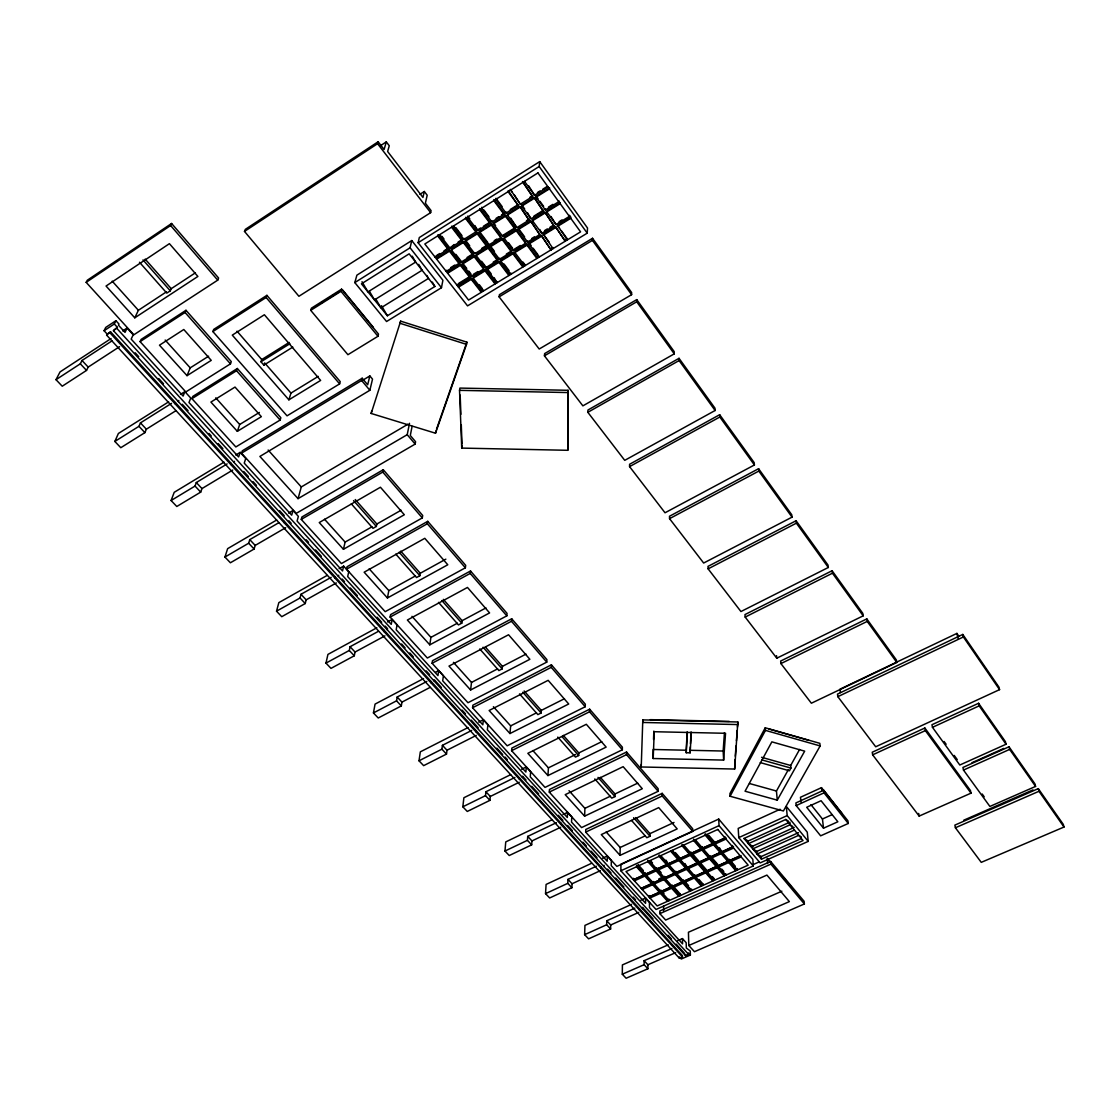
<?xml version="1.0" encoding="UTF-8"?>
<svg xmlns="http://www.w3.org/2000/svg" width="1120" height="1120" viewBox="0 0 1120 1120"><rect width="100%" height="100%" fill="white"/><g stroke="black" fill="none" stroke-linecap="round" stroke-linejoin="round"><path stroke-width="1.5" d="M641.228 766.976L642.796 719.894L737.842 721.98L734.65 769.048L641.228 766.976L641.242 764.372M567.77 450.296L568.078 390.292L459.9 388.08L459.536 390.348L461.72 448.098L567.77 450.296L568.078 390.292M639.436 910.056L639.436 908.74M674.268 353.85L636.72 301.784L636.734 299.614L544.628 353.598L544.432 355.824L582.876 405.86L674.268 353.85L674.198 351.61L636.734 299.614M634.41 879.48L634.396 880.852L644.84 876.078L644.84 874.72L634.41 879.48L633.374 878.346L633.374 879.704L643.818 874.944L643.818 873.572L636.468 865.424M658.168 791.294L626.528 754.628L626.556 752.024L549.444 789.488L549.29 792.106L581.56 827.582L658.168 791.294L658.14 788.662L626.556 752.024M629.566 466.62L629.594 464.268L719.67 414.708L754.18 462.602L754.404 464.968L665.028 512.778L629.566 466.62L719.824 417.018L719.67 414.708M631.61 294.686L631.624 292.53L592.536 238.28L499.408 294.7L499.114 296.856L539.196 349.02L631.61 294.686L592.438 240.366L592.536 238.28M671.916 948.528L644.112 960.694L647.906 964.754L647.92 968.758L626.136 978.236L622.3 974.218L622.412 964.908L668.22 944.832M620.06 855.358L601.286 834.596L658.714 807.618L677.194 828.898L620.06 855.358L620.172 847.49L606.158 831.95M622.342 749.77L622.37 747.166L589.652 709.198L511.84 748.076L511.602 750.68L545.02 787.402L622.342 749.77L589.554 711.774L589.652 709.198M620.858 870.786L620.942 864.178L718.718 819.07L752.836 859.362L753.298 865.97L656.054 909.482L620.858 870.786L719.04 825.636L718.718 819.07M594.804 778.946L611.772 798.112L614.964 796.586L615.006 793.968L600.348 777.35M631.582 904.372L584.948 925.4L584.626 934.668L588.602 938.84L610.61 928.984L610.68 924.994L606.746 920.78L634.816 908.152M610.61 928.984L606.648 924.77L606.746 920.78M602.602 858.186L607.306 855.988L607.194 861.21L571.536 822.094L571.774 816.928L567.574 812.322L562.94 814.534M604.002 866.6L604.03 865.298M600.894 868.028L600.922 866.74M585.676 832.118L585.774 829.472L662.172 793.352L692.678 828.744L692.762 831.39L616.868 866.39L585.676 832.118L662.214 795.984L662.172 793.352M584.626 816.158L565.208 794.668L623.154 766.682L642.292 788.718L584.626 816.158L584.906 808.346L569.002 790.678M585.214 706.748L585.326 704.172L551.404 664.818L472.864 705.194L472.57 707.756L507.178 745.808L585.214 706.748L551.236 667.352L551.404 664.818M653.52 739.452L653.856 731.094M653.184 758.52L654.262 731.724L725.55 733.292L723.646 760.088L653.184 758.52L653.114 749.49L686.182 750.218L686.266 752.738L690.158 752.822L691.278 732.76M557.774 737.1L575.47 757.092L578.69 755.51L578.802 752.934L563.36 735.42M591.612 863.282L546.084 884.436L545.538 893.634L549.668 897.96L571.886 887.712L572.054 883.75L567.966 879.382L596.33 866.236M571.886 887.712L567.784 883.344L567.966 879.382M567.574 812.322L567.322 817.488L530.278 776.846L530.642 771.722L526.288 766.934L521.612 769.244M587.832 412.314L587.944 410.018L679.028 358.316L714.98 408.198L715.12 410.494L624.736 460.348L587.832 412.314L679.112 360.556L679.028 358.316M560.868 824.39L560.938 823.102M686.182 750.218L687.19 731.836M686.266 752.738L687.358 732.662M587.23 233.156L587.51 228.004L539.728 161.616L419.314 237.552L418.138 242.718L467.544 305.872L587.23 233.156L539.168 166.516L539.728 161.616M690.158 752.822L690.27 746.956M690.452 743.624L691.11 731.92M547.946 775.572L527.842 753.326L586.32 724.29L606.144 747.11L547.946 775.572L548.422 767.844L532.868 750.568M546.742 662.144L546.91 659.61L511.714 618.772L432.474 660.73L432.096 663.264L467.978 702.716L546.742 662.144L511.476 621.278L511.714 618.772M552.118 819.714L505.75 841.904L504.966 851.032L509.25 855.526L531.678 844.872L531.958 840.938L527.716 836.402L556.43 822.682M519.526 693.896L537.866 714.616L541.114 712.978L541.296 710.416L524.146 690.984M723.646 760.088L723.156 751.03L724.444 732.662M531.678 844.872L527.422 840.336L527.716 836.402M735 759.598L734.65 769.048M735.266 756.182L736.036 745.92M736.428 740.796L737.198 730.534M737.464 727.118L737.842 721.98M526.288 766.934L525.896 772.044L487.354 729.778L487.886 724.71L483.364 719.74L478.744 722.078M522.424 777.49L522.536 776.216L525.994 779.996M555.492 226.674L565.236 241.192L555.492 226.674L543.27 234.178L553.028 248.626M519.26 779.044L519.372 777.77M567.252 239.96L557.522 225.428L570.836 217.252L569.45 215.334L569.38 216.384L556.038 224.574L546.798 211.918L546.896 210.868L560.252 202.608L560.168 203.658L546.798 211.918M509.964 733.544L489.132 710.5L548.156 680.33L568.708 703.99L509.964 733.544L510.65 725.886L493.388 706.72M556.038 224.574L550.998 216.496M558.852 200.676L558.768 201.712L545.384 210L536.06 197.204L536.172 196.168L549.57 187.824L549.472 188.86L536.06 197.204M553.994 225.82L544.866 212.128L532.616 219.716L532.49 220.766L541.758 233.338L553.994 225.82L544.866 212.128M541.254 235.41L551.012 249.858L541.254 235.41L529.102 242.858L528.99 243.936L538.888 257.236L539 256.158L536.886 258.454L526.988 245.154L527.1 244.09L515.046 251.496L514.906 252.56L524.832 265.79M506.814 615.86L507.052 613.368L470.526 570.976L390.572 614.614L390.11 617.106L427.336 658.028L506.814 615.86L470.204 573.44L470.526 570.976M479.766 648.97L498.904 670.586L502.18 668.892L502.432 666.358L485.59 647.276M510.692 774.634L463.876 797.748L462.826 806.792L467.278 811.454L489.916 800.352L490.308 796.46L485.898 791.756L514.892 777.462M545.384 210L545.496 208.95M541.758 233.338L539.812 229.488M489.916 800.352L485.492 795.648L485.898 791.756M539.742 234.584L530.6 220.962L518.42 228.48L518.28 229.544L527.576 242.046L539.742 234.584L530.6 220.962M543.354 211.26L534.142 197.442L521.85 205.1L521.724 206.15L531.076 218.848L543.354 211.26L534.142 197.442M483.364 719.74L482.818 724.794L442.694 680.792L443.394 675.808L438.676 670.614L435.652 672.21M476 731.864L476.14 730.618M548.044 186.9L534.632 195.258L528.682 185.892M532.602 196.532L522.578 181.622L532.602 196.532L520.296 204.204L510.272 189.364L512.302 192.122M527.576 242.046L527.702 240.982M531.076 218.848L527.464 212.716M525.574 243.278L525.7 242.2L516.418 229.726L504.322 237.202L504.168 238.266L513.492 250.698L525.574 243.278L516.278 230.79L516.418 229.726M513.058 252.714L522.984 265.916L522.844 267.008L512.918 253.792L513.058 252.714L501.06 260.064L500.906 261.142L510.874 274.288L511.014 273.196L508.9 275.492L498.932 262.36L499.086 261.282L487.172 268.59L487.018 269.668L497.014 282.73L494.172 277.718M529.06 220.094L519.834 206.36L507.626 213.976L507.472 215.026L516.866 227.64L529.06 220.094L519.834 206.36M470.596 689.99L448.994 666.092L508.564 634.76L529.872 659.288L470.596 689.99L471.506 682.43L453.418 662.34M513.492 250.698L513.632 249.62L520.338 245.504M516.866 227.64L510.748 218.176M520.296 204.204L514.332 194.894M438.508 602.364L458.486 624.932L461.79 623.154L462.126 620.676L443.31 599.354M511.504 251.916L511.644 250.838L502.32 238.434L490.308 245.868L490.14 246.946L499.506 259.28L511.504 251.916L502.166 239.512L502.32 238.434M514.864 228.886L514.99 227.822L505.61 215.222L493.486 222.782L493.318 223.832L502.74 236.376L514.864 228.886L505.456 216.272L505.61 215.222M467.992 727.566L420.336 751.842L419.006 760.788L423.64 765.646L446.502 754.082L447.006 750.232L442.414 745.332L471.702 730.436M518.266 205.478L508.242 190.652L508.088 191.674L518.266 205.478L506.044 213.094L495.838 199.374L495.992 198.338L502.11 206.57M465.36 567.812L465.696 565.362L427.742 521.332L347.074 566.734L346.528 569.184L385.182 611.674L465.36 567.812L427.336 523.754L427.742 521.332M446.502 754.082L441.896 749.168L442.414 745.332M438.676 670.614L437.962 675.598L396.186 629.776L397.054 624.862L392.14 619.458L387.562 621.95M485.212 269.794L495.208 282.828L495.054 283.934L485.044 270.886L485.212 269.794L473.382 277.046L473.2 278.152L483.224 291.13M506.044 213.094L506.198 212.044M499.506 259.28L499.66 258.202M502.74 236.376L502.894 235.312L514.99 227.822M500.752 237.622L500.906 236.544L491.484 224.028L479.444 231.532L479.262 232.596L488.712 245.056L500.752 237.622L491.316 225.078L491.484 224.028M504.028 214.354L504.182 213.304L493.976 199.612L493.822 200.648L504.028 214.354L491.89 221.928L481.642 208.292L481.824 207.242M497.518 260.498L497.672 259.42L488.32 247.1L476.392 254.478L476.21 255.556L485.59 267.82L497.518 260.498L488.152 248.164L488.32 247.1M434.182 681.072L434.364 679.84L441.28 687.4M430.962 682.766L431.144 681.534M461.72 448.098L462.084 445.76M429.786 644.826L407.372 620.032L467.474 587.44L489.594 612.92L429.786 644.826L430.92 637.364L411.978 616.336M491.89 221.928L492.058 220.864M471.422 278.25L481.446 291.214L481.278 292.32L471.24 279.342L471.422 278.25L458.696 286.062L458.5 287.154L471.24 279.342M488.712 245.056L488.88 243.992M485.59 267.82L485.758 266.742L481.6 261.282M486.738 246.288L486.906 245.224L477.456 232.778L465.486 240.226L465.29 241.304L474.782 253.694L486.738 246.288L477.274 233.842L477.456 232.778M483.63 269.024L483.798 267.946L474.418 255.696L462.56 263.032L462.364 264.11L471.772 276.304L483.63 269.024L474.236 256.774L474.418 255.696M467.544 217.154L477.82 230.692L489.888 223.174L490.056 222.124L479.822 208.502M466.508 344.372L466.872 342.16L400.652 321.146L371.154 413.462L435.512 433.216L466.508 344.372L400.148 323.33L400.652 321.146M471.772 276.304L471.954 275.212M423.528 678.594L375.06 704.102L373.436 712.936L378.238 717.99L401.324 705.922L401.954 702.128L397.18 697.018L426.818 681.45M457.072 285.334L469.826 277.508L470.008 276.416L460.6 264.236L447.846 272.132L447.636 273.224L460.404 265.328L460.6 264.236M477.82 230.692L474.922 225.568M395.794 554.12L416.542 577.542L419.874 575.708L420.294 573.258L400.764 551.124M474.782 253.694L474.964 252.616M475.832 231.938L476.014 230.874L465.752 217.35L465.556 218.4L475.832 231.938L463.848 239.414L453.544 225.946M373.436 712.936L396.536 700.826L397.18 697.018M472.808 254.912L472.99 253.834L463.512 241.458L451.626 248.878L451.416 249.942L460.922 262.262L472.808 254.912L463.316 242.536L463.512 241.458M422.296 517.902L422.716 515.494L383.264 469.728L301.896 517.006L301.252 519.4L341.404 563.556L422.296 517.902L382.76 472.08L383.264 469.728M435.512 433.216L435.932 430.892M463.848 239.414L464.044 238.35M460.922 262.262L461.118 261.17L455.84 254.338M446.194 271.376L458.962 263.466L459.158 262.388L449.666 250.096L436.87 258.062L436.646 259.14L449.456 251.174L449.666 250.096M392.14 619.458L391.244 624.358L347.676 576.59L348.754 571.76L343.63 566.118L339.108 568.666M439.628 234.696L449.974 248.066L461.874 240.646L462.07 239.582L451.766 226.128M387.296 629.846L387.52 628.628L385.196 626.094M384.034 631.624L384.272 630.392M387.422 597.968L447.776 564.774L424.788 538.314L364.154 572.208L387.422 597.968L388.822 590.618L415.478 575.918M409.5 423.29L407.218 434.686L298.046 498.652L259.896 456.442L369.852 390.278L372.526 379.134L369.838 375.928L367.682 384.79L362.18 378.238L242.298 450.842L241.514 453.18L296.24 513.366L415.142 444.094L415.59 441.756L410.298 435.484L412.09 426.384M441.462 287.714L442.904 280.28L411.768 240.548L356.888 275.17L354.816 282.59L386.554 321.524L441.462 287.714L410.074 247.8L411.768 240.548M449.974 248.066L454.146 244.524M448 249.298L448.21 248.22L437.892 234.864L437.668 235.928L448 249.298L435.204 257.278L435.428 256.2L436.87 258.062M376.852 627.774L327.936 654.402L325.976 663.11L330.988 668.374L354.284 655.788L355.054 652.036L384.944 635.866M325.976 663.11L349.286 650.468L350.07 646.73L378.49 631.288M351.316 503.86L372.988 528.332L376.348 526.428L376.852 524.02L401.128 510.216M424.326 191.492L422.94 197.442L387.632 151.508L389.27 145.754L386.302 141.876L384.09 149.506L378.14 141.764L245.35 229.348L244.496 231.42L298.914 296.282L430.64 212.66L431.088 210.616L425.376 203.182L427.196 195.244L424.326 191.492L419.93 194.306M343.63 566.118L342.538 570.934L297.08 521.08L298.368 516.362L293.02 510.482L288.554 513.086M343.434 549.29L404.32 514.752L380.436 487.242L319.256 522.55L343.434 549.29L345.114 542.08L371.994 526.792M338.408 576.436L338.688 575.246M335.118 578.284L335.398 577.094M371.154 413.462L371.7 411.166M377.958 336.28L378.504 334.068L341.586 289.156L311.402 308.182L310.716 310.352L347.914 354.704L377.958 336.28L340.97 291.312L341.586 289.156M327.054 575.456L278.838 602.63L276.514 611.198L281.75 616.686L305.242 603.526L306.166 599.844L336.336 582.946M241.514 453.18L361.606 380.492L362.18 378.238M276.514 611.198L300.048 597.982L300.986 594.3L331.184 577.332M339.626 383.894L340.242 381.626L266.91 295.344L213.752 329.364L212.87 331.562L287.042 415.842L339.626 383.894L266.126 297.5L266.91 295.344M298.046 498.652L301.294 486.948L408.002 424.172M293.02 510.482L291.704 515.186L244.23 463.12L245.756 458.514L240.156 452.368L235.76 455.028M284.06 522.634L284.396 521.458M244.496 231.42L377.566 143.696L378.14 141.764M276.668 520.016L227.64 548.646L224.938 557.046L230.398 562.772L254.1 549.024L255.192 545.412L285.698 527.688M224.938 557.046L248.668 543.228L249.774 539.63L278.852 522.676M288.876 399.84L320.642 380.422L264.376 314.748L232.288 335.132L288.876 399.84L290.962 393.092L318.248 376.376M280.126 420.042L280.854 417.732L237.356 368.494L192.836 396.396L191.94 398.664L235.844 446.95L280.126 420.042L236.544 370.734L237.356 368.494M240.156 452.368L238.616 456.96L188.986 402.528L190.75 398.048L184.898 391.622L180.474 394.408M234.08 462.476L234.472 461.328M289.17 342.412L261.744 359.562L260.974 361.774L263.886 365.12L264.656 362.908L290.962 393.092M230.734 464.492L231.126 463.344M237.342 431.34L261.352 416.668L235.018 387.072L210.91 402.08L237.342 431.34L239.708 424.494L259.378 412.44M436.506 429.254L466.872 342.16M224.042 462.126L174.216 492.31L171.094 500.514L176.792 506.492L200.704 492.114L201.964 488.586L232.75 470.036M171.094 500.514L195.034 486.066L196.308 482.538L227.122 463.918M230.468 363.86L231.294 361.62L185.976 310.296L141.106 339.43L140.084 341.628L185.822 391.93L230.468 363.86L185.038 312.466L185.976 310.296M184.898 391.622L183.106 396.088L131.166 339.108L133.21 334.796L127.092 328.062L122.71 330.918M178.36 401.59L178.808 400.47M174.972 403.704L175.434 402.598M187.04 375.662L211.246 360.36L183.792 329.504L159.488 345.184L187.04 375.662L190.218 367.864L208.614 356.202M217.714 280.154L218.596 278.026L171.598 223.482L87.318 280.224L86.17 282.352L133.854 334.782L217.714 280.154L170.604 225.526L171.598 223.482M168.644 401.856L118.398 433.468L114.842 441.448L120.792 447.706L144.9 432.628L146.356 429.198L175.924 410.704M114.842 441.448L138.964 426.314L140.448 422.884L171.514 403.368M139.482 262.248L166.782 293.104L170.268 290.822L171.234 288.694L195.412 272.818M134.778 317.828L197.89 276.444L169.414 243.67L106.05 286.034L134.778 317.828L138.39 310.282L166.362 291.9M127.092 328.062L125.02 332.374L118.454 325.164L119 324.058L115.934 320.698L105.728 327.418L104.076 330.722L107.156 334.068L106.624 335.132L679.406 958.244L682.444 956.928L682.416 955.612L110.558 331.828L107.156 334.068M679.406 958.244L679.378 956.928L681.282 959L690.382 955.052L688.478 952.98L688.52 954.296L685.482 955.612L113.442 330.666L117.376 327.348L114.31 323.988L115.934 320.698M113.442 330.666L117.376 327.348M106.624 335.132L110.558 331.828M111.062 338.548L60.046 371.924L56 379.68L62.23 386.218L86.52 370.412L88.186 367.094L119.546 346.682M56 379.68L80.318 363.804L81.998 360.486L111.958 340.9M765.24 727.79L729.918 793.618L730.072 796.25L783.398 810.978L820.148 745.934L819.826 743.33L765.24 727.79L765.464 730.38L730.072 796.25M777.266 800.156L804.678 751.156L771.848 741.86L745.052 791.224L777.266 800.156L776.454 791.028L788.312 769.72M760.284 762.608L789.418 770.784L790.93 768.068L790.678 765.478L799.61 749.42M86.17 282.352L170.604 225.526M380.506 145.684L386.302 141.876M104.076 330.722L114.31 323.988M140.084 341.628L185.038 312.466M212.87 331.562L266.126 297.5M321.02 303.142L323.862 301.35M326.718 299.544L338.114 292.376M310.716 310.352L340.97 291.312M354.816 282.59L410.074 247.8M418.138 242.718L539.168 166.516M191.94 398.664L236.544 370.734M260.974 361.774L289.898 343.714M436.842 255.318L439.684 253.54M443.954 250.88L448.21 248.22M458.108 242.046L462.07 239.582M478.002 229.642L480.676 227.962M483.364 226.296L490.056 222.124M496.09 218.344L498.792 216.664M501.48 214.984L504.182 213.304M510.258 209.51L517.048 205.282M529.984 197.204L532.714 195.496M537.432 192.556L540.12 190.89M542.794 189.21L546.812 186.704M263.886 365.12L292.796 347.102M451.416 249.942L463.316 242.536M465.29 241.304L477.274 233.842M479.262 232.596L491.316 225.078M493.318 223.832L505.456 216.272M507.472 215.026L519.694 207.41M521.724 206.15L534.016 198.478M450.66 267.652L454.916 265.02M467.054 257.502L472.99 253.834M481.586 248.5L486.906 245.224M494.228 240.688L496.902 239.036M526.47 220.724L529.186 219.044M533.932 216.104L543.466 210.21M548.464 207.116L552.916 204.358M462.364 264.11L474.236 256.774M476.21 255.556L488.152 248.164M490.14 246.946L502.166 239.512M504.168 238.266L516.278 230.79M518.28 229.544L530.474 222.012M532.49 220.766L544.754 213.178M434.882 286.482L409.15 253.834L361.424 283.836L387.394 315.77L434.882 286.482L432.334 282.1M458.696 283.36L470.008 276.416M473.438 274.302L477.876 271.572M493.206 262.164L497.672 259.42M506.31 254.114L511.644 250.838M531.762 238.49L534.45 236.824M544.586 230.608L547.302 228.942M550.018 227.276L552.734 225.596M559.09 221.704L562.044 219.884M473.2 278.152L485.044 270.886M487.018 269.668L498.932 262.36M500.906 261.142L512.918 253.792M514.906 252.56L526.988 245.154M528.99 243.936L541.142 236.474M543.158 235.242L555.394 227.738M557.424 226.492L570.766 218.302M481.446 291.214L483.392 290.024M495.208 282.828L497.168 281.638M522.984 265.916L524.958 264.712L522.984 262.066M551.11 248.78L553.126 247.548M565.32 240.128L567.336 238.896L561.442 230.818M499.114 296.856L592.438 240.366M362.348 380.45L369.838 375.928M544.432 355.824L636.72 301.784M301.252 519.4L382.76 472.08M346.528 569.184L427.336 523.754M420.294 573.258L445.844 559.16M390.11 617.106L470.204 573.44M430.92 637.364L457.352 623.224M462.126 620.676L485.954 607.922M758.576 468.706L669.494 516.25L669.55 518.658L703.654 563.038L792.036 517.146L791.742 514.738L758.576 468.706L758.814 471.086L792.036 517.146M669.55 518.658L758.814 471.086M432.096 663.264L511.476 621.278M401.954 702.128L430.08 687.4M471.506 682.43L497.616 668.864M502.432 666.358L526.05 654.094M796.082 520.744L707.994 566.384L708.12 568.848L740.936 611.548L828.324 567.476L827.974 565.012L796.082 520.744L796.376 523.166L828.324 567.476M708.12 568.848L796.376 523.166M472.57 707.756L551.236 667.352M419.006 760.788L441.896 749.168M447.006 750.232L476.266 735.406M510.65 725.886L536.522 712.824M541.296 710.416L564.452 698.726M832.09 570.724L744.982 614.572L745.178 617.078L776.776 658.196L863.184 615.832L862.778 613.326L832.09 570.724L832.454 573.202L863.184 615.832M745.178 617.078L832.454 573.202M511.602 750.68L589.554 711.774M462.826 806.792L485.492 795.648M490.308 796.46L519.274 782.236M548.422 767.844L575.582 754.516M578.802 752.934L601.748 741.664M866.796 618.898L780.668 661.038L780.92 663.586L811.37 703.22L896.812 662.452L896.35 659.918L866.796 618.898L867.216 621.404L896.812 662.452M780.92 663.586L867.216 621.404M549.29 792.106L626.528 754.628M584.906 808.346L610.33 796.208M615.006 793.968L637.742 783.118M958.888 636.286L956.9 633.402L840 689.178L840.462 692.538M504.966 851.032L527.422 840.336M962.78 634.438L837.494 694.106L837.844 696.668L875.7 746.774L999.558 689.64L998.914 687.078L962.78 634.438L963.368 636.958L999.558 689.64M531.958 840.938L560.658 827.274M837.844 696.668L963.368 636.958M620.172 847.49L645.26 835.828M631.54 820.442L646.842 837.718L650.006 836.262L649.992 833.63L674.016 822.458M545.538 893.634L567.784 883.344M572.054 883.75L600.39 870.66M924.854 728.014L872.242 752.234L872.648 754.838L919.156 816.088L970.998 793.156L970.438 790.524L924.854 728.014L925.358 730.604L970.998 793.156M978.572 703.276L931.952 724.738L932.47 727.328L959.812 765.016L1006.04 744.24L1005.41 741.636L978.572 703.276L979.174 705.866L1006.04 744.24M872.648 754.838L925.358 730.604M932.47 727.328L979.174 705.866M841.89 813.428L821.478 787.654L800.478 797.272L800.982 802.158M780.108 809.256L738.206 828.422L738.766 837.62L760.144 862.904L808.22 841.386L807.254 832.174L786.324 806.428L787.178 815.598L808.22 841.386M823.704 790.216L795.9 802.928L796.166 805.574L820.638 835.828L848.274 823.466L847.924 820.82L823.704 790.216L824.026 792.848L848.274 823.466M643.314 870.506L638.078 864.682L638.078 866.054L645.414 874.202L655.116 869.778L655.102 868.42L647.78 860.23L647.794 861.588L655.116 869.778M649.404 860.846L656.726 869.05L666.47 864.598L666.456 863.226L659.162 855.008L659.176 856.366L666.47 864.598M660.786 855.624L668.094 863.856L677.88 859.39L677.852 858.018L671.622 850.934M672.238 850.36L679.518 858.648L689.36 854.14L689.318 852.782L682.066 844.48L682.108 845.838L689.36 854.14M683.746 845.082L690.998 853.398L700.896 848.876L700.84 847.518L693.616 839.174L693.658 840.532L700.896 848.876M695.31 839.776L702.534 848.134L712.488 843.598L712.418 842.226L705.222 833.84L705.278 835.198L712.488 843.598M706.93 834.442L714.126 842.842L724.962 837.9L724.892 836.542M656.124 869.568L646.436 873.992L646.45 875.35L653.212 882.868L662.9 878.486L662.872 877.114L656.124 869.568L656.138 870.926L662.9 878.486M657.734 868.826L667.478 864.388L674.198 871.976L674.226 873.334L664.496 877.758L657.748 870.198L657.734 868.826L661.108 872.606M678.874 859.18L669.088 863.646L669.116 865.018L675.836 872.606L685.622 868.168L685.58 866.81L678.874 859.18L678.902 860.538L685.622 868.168M690.34 853.958L680.498 858.438L680.526 859.81L687.246 867.44L697.074 862.974L697.018 861.616L690.34 853.958L690.382 855.316L697.074 862.974M691.964 853.202L701.848 848.694L708.512 856.394L708.568 857.752L698.698 862.232L692.006 854.574L691.964 853.202L698.642 860.874L698.698 862.232M713.426 843.416L703.5 847.952L703.542 849.31L710.206 857.01L720.132 852.502L720.076 851.144L713.426 843.416L713.496 844.774L720.132 852.502M796.166 805.574L824.026 792.848M646.45 875.35L656.138 870.926M657.748 870.198L667.492 865.746L667.478 864.388M669.116 865.018L678.902 860.538M680.526 859.81L690.382 855.316M692.006 854.574L701.904 850.052L701.848 848.694M703.542 849.31L713.496 844.774M715.148 844.018L725.97 839.076L725.9 837.718L715.078 842.66L715.148 844.018L721.784 851.76L732.592 846.86L732.508 845.502M738.766 837.62L787.178 815.598M785.778 819.462L803.04 840.56L761.46 859.194L743.974 838.46L785.778 819.462L788.508 821.24M658.728 879.004L662.872 877.114M641.2 888.328L651.616 883.596L651.616 882.238L644.84 874.72M652.638 883.372L642.222 888.09L642.222 889.462L652.638 884.73L652.638 883.372L659.344 890.82L659.372 892.192L648.956 896.882M663.894 878.262L654.234 882.644L654.234 884.016L660.954 891.478L670.614 887.124L670.6 885.752L663.894 878.262L663.922 879.62L670.614 887.124M675.22 873.124L665.504 877.534L665.518 878.892L672.224 886.396L681.926 882.014L681.898 880.656L675.22 873.124L675.248 874.482L681.926 882.014M686.588 867.958L676.83 872.396L676.858 873.754L683.536 881.286L693.294 876.89L693.252 875.518L686.588 867.958L686.63 869.33L693.294 876.89M698.026 862.764L688.212 867.23L688.254 868.588L694.904 876.162L704.718 871.738L704.662 870.366L698.026 862.764L698.082 864.136L704.718 871.738M699.664 862.036L709.52 857.556L716.128 865.2L716.198 866.558L706.342 871.01L699.706 863.394L699.664 862.036L706.286 869.638L706.342 871.01M711.158 856.814L721.07 852.32L727.664 859.992L727.734 861.35L717.836 865.816L711.214 858.172L711.158 856.814L717.766 864.458M733.516 846.678L722.722 851.564L722.792 852.936L729.372 860.608L740.152 855.75M743.974 838.46L748.202 841.022L788.34 822.822M654.234 884.016L663.922 879.62M665.518 878.892L675.248 874.482M676.858 873.754L686.63 869.33M688.254 868.588L698.082 864.136M699.706 863.394L709.576 858.914L709.52 857.556M711.214 858.172L721.14 853.678L721.07 852.32M722.792 852.936L733.586 848.036M748.202 841.022L748.37 843.682L790.132 824.768L792.834 826.532M748.37 843.682L752.57 846.216L794.192 827.414M752.57 846.216L752.752 848.876L794.458 830.06M640.906 900.158L645.568 898.058L649.46 902.328L649.474 907.592L682.57 943.88L682.444 938.588L677.698 940.674M660.38 893.326L649.978 898.002L649.978 896.644L660.366 891.954L667.534 899.906L667.562 901.278L660.38 893.326L660.366 891.954M667.534 899.906L669.116 899.206L669.144 900.564L661.976 892.598L661.962 891.24L671.608 886.886L678.748 894.88L678.776 896.252L671.636 888.244L671.608 886.886M682.906 881.79L682.934 883.162L690.06 891.198L690.032 889.826L682.906 881.79L673.204 886.158L673.232 887.53L680.386 895.538L680.344 894.166L674.226 887.306M691.67 890.47L684.544 882.434L684.502 881.062L694.26 876.666L701.358 884.744L701.4 886.116L694.302 878.038L694.26 876.666M705.67 871.528L705.712 872.886L712.796 881.006L712.74 879.634L705.67 871.528L695.87 875.938L695.912 877.31L703.024 885.388L702.968 884.016L698.908 879.396M717.136 866.348L717.192 867.72L724.262 875.868L724.192 874.496L717.136 866.348L707.294 870.786L707.35 872.158L714.42 880.278M728.658 861.154L728.728 862.512L735.77 870.702L735.686 869.344L728.658 861.154L718.76 865.606L718.83 866.978L725.886 875.14L725.816 873.768M741.062 855.554L730.296 860.412L730.38 861.77L737.408 869.974L737.324 868.602L735.686 869.344M823.522 828.198L806.694 807.282L821.086 800.73L837.844 821.772L823.522 828.198L822.458 819L831.95 814.716M661.976 892.598L671.636 888.244M673.232 887.53L682.934 883.162M684.544 882.434L694.302 878.038M695.912 877.31L705.712 872.886M707.35 872.158L717.192 867.72M718.83 866.978L728.728 862.512M730.38 861.77L741.146 856.912M752.752 848.876L756.924 851.382L798.49 832.664M756.924 851.382L757.12 854.042L798.756 835.324L801.43 837.046M584.626 934.668L606.648 924.77M757.12 854.042L761.264 856.534L801.234 838.586M610.68 924.994L638.736 912.408M971.978 762.706L1003.828 748.412M678.748 894.88L680.344 894.166M690.032 889.826L691.628 889.098M701.358 884.744L702.968 884.016M712.74 879.634L714.364 878.906L712.348 876.582M1009.008 746.788L962.934 767.452L963.494 770.07L989.884 806.442L1035.58 786.422L1034.894 783.79L1009.008 746.788L1009.652 749.392L1035.58 786.422M963.494 770.07L1009.652 749.392M752.864 864.724L759.234 861.868M770.644 861.448L659.82 910.98L659.848 913.654L665.672 920.066L766.92 875.084L789.362 901.6L688.8 945.49L694.456 951.706L804.37 903.966L804.104 901.278L770.644 861.448L770.868 864.122L804.37 903.966M659.848 913.654L770.868 864.122M781.858 891.212L688.436 932.246L688.8 945.49M963.732 820.218L1032.976 789.922M1038.282 788.634L954.87 825.118L955.402 827.764L981.26 862.358L1064 827.036L1063.286 824.376L1038.282 788.634L1038.968 791.28L1064 827.036M955.402 827.764L1038.968 791.28M622.3 974.218L644.112 964.698L644.112 960.694M647.906 964.754L675.696 952.644M459.536 390.348L567.924 392.56M650.37 719.656L729.19 721.378M738.01 724.57L642.796 722.47L642.796 719.894M690.074 750.302L723.156 751.03M749.476 783.524L776.454 791.028M761.558 757.288L790.678 765.478M761.768 759.878L790.93 768.068M765.464 730.38L820.148 745.934M768.922 729.008L808.836 740.362M80.318 363.804L86.52 370.412M138.964 426.314L144.9 432.628M195.034 486.066L200.704 492.114M248.668 543.228L254.1 549.024M300.048 597.982L305.242 603.526M349.286 650.468L354.284 655.788M396.536 700.826L401.324 705.922M644.112 964.698L647.92 968.758M81.998 360.486L88.186 367.094M140.448 422.884L146.356 429.198M196.308 482.538L201.964 488.586M249.774 539.63L255.192 545.412M300.986 594.3L306.166 599.844M350.07 646.73L355.054 652.036M110.026 332.906L682.444 956.928M135.184 352.786L138.726 356.664M158.76 378.574L163.478 383.726M182.28 404.278L188.09 410.62M208.964 433.44L211.274 435.974M218.232 443.576L222.88 448.644M243.726 471.45L248.36 476.504M252.994 481.572L256.466 485.366M279.608 510.664L284.242 515.732M288.876 520.786L291.186 523.32M306.25 539.784L308.56 542.318M315.518 549.92L321.3 556.248M342.174 579.054L344.498 581.602M350.308 587.958L357.294 595.574M377.062 617.19L381.71 622.272M401.576 643.986L405.09 647.836M409.78 652.946L413.28 656.796M426.174 670.88L429.688 674.716M462.042 710.08L465.5 713.86M471.268 720.16L478.184 727.734M496.846 748.132L502.684 754.516M505.022 757.064L507.346 759.626M531.762 786.296L538.678 793.87M558.292 815.304L562.912 820.358M567.588 825.468L572.292 830.606M582.876 842.17L586.404 846.02M591.094 851.158L596.974 857.584M607.53 869.12L611.03 872.942M615.692 878.052L623.854 886.97M633.178 897.162L635.516 899.71M652.946 918.778L642.516 907.368L642.516 908.67M668.038 935.27L671.524 939.078M676.158 944.146L684.278 953.022M116.858 328.426L688.52 954.296M607.306 855.988L611.338 860.426L611.24 865.648L645.582 903.308L645.568 898.058M682.444 938.588L686.182 942.718L686.322 947.996L690.256 950.992L690.382 955.052M648.956 895.51L649.978 896.644M268.142 450.044L301.294 486.948M661.962 891.24L664.006 893.508M112.196 281.162L138.39 310.282M165.172 340.046L190.218 367.864M215.74 397.852L239.708 424.494M324.52 519.218L345.114 542.08M369.166 568.792L388.822 590.618M636.468 866.782L643.818 874.944M644.84 876.078L651.616 883.596M652.638 884.73L659.372 892.192M650.44 860.65L652.526 863.002M667.492 865.746L674.226 873.334M665.98 860.146L668.094 863.856M684.502 881.062L688.576 885.654M145.166 259.112L171.234 288.694M355.25 499.534L376.852 524.02M635.824 817.572L649.992 833.63M142.996 259.91L170.268 290.822M353.556 500.612L376.348 526.428M399.154 552.244L419.874 575.708M441.84 600.558L461.79 623.154M483.056 647.234L502.18 668.892M522.802 692.23L541.114 712.978M562.114 736.75L578.69 755.51M598.01 777.392L614.964 796.586M633.626 817.712L650.006 836.262M675.332 852.558L679.476 857.276L679.518 858.648M684.964 863.534L687.246 867.44M670.614 851.116L677.88 859.39M237.02 331.198L261.744 359.562M701.904 850.052L708.568 857.752M709.576 858.914L716.198 866.558M721.784 869.106L723.8 871.444M662.214 795.984L692.762 831.39M708.932 835.478L714.07 841.484L714.126 842.842M719.502 847.826L721.784 851.76M731.304 861.588L735.322 866.264M721.14 853.678L727.734 861.35M719.04 825.636L753.298 865.97M771.54 863.45L767.214 858.298L767.62 863.52M775.866 868.602L779.114 872.466M781.284 875.042L793.184 889.21M361.606 380.492L369.852 390.278M407.218 434.686L415.142 444.094M342.384 289.688L373.408 327.432M810.95 804.65L822.458 819M446.404 270.284L447.846 272.132M457.282 284.228L458.696 286.062M441.91 236.306L443.982 238.98M462.56 263.032L466.732 268.45M468.832 271.152L470.918 273.854M479.388 284.83L482.398 288.722M449.456 251.174L458.962 263.466M460.404 265.328L469.826 277.508M377.566 143.696L430.64 212.66M451.57 227.192L461.874 240.646M455.812 227.584L461.986 235.648M465.486 240.226L469.7 245.728M487.172 268.59L491.176 273.812M467.74 216.104L469.798 218.806M480.494 232.918L487.83 242.606M490.308 245.868L494.466 251.356M504.056 264.012L509.026 270.578M499.086 261.282L509.054 274.4M483.868 209.972L488.978 216.79M493.486 222.782L495.572 225.568M508.452 242.718L512.596 248.234M479.64 209.552L489.888 223.174M518.42 228.48L524.608 236.81M529.102 242.858L531.09 245.518M533.064 248.178L538.006 254.828M527.1 244.09L536.998 257.376M521.85 205.1L524.664 208.908M543.27 234.178L549.178 242.2M536.172 196.168L538.048 198.73M539.91 201.278L543.634 206.388M557.522 225.428L559.482 228.116M524.496 181.37L534.632 195.258M944.09 741.482L946.12 744.268M954.212 755.426L957.25 759.612M982.198 794.01L984.214 796.81M679.112 360.556L715.12 410.494M719.824 417.018L754.404 464.968M381.5 305.676L387.394 315.77M375.886 299.18L380.954 307.846L428.498 278.39L426.804 275.45M369.39 291.186L374.486 299.894L422.086 270.256L418.684 264.376M362.012 281.694L367.976 291.886L415.646 262.066L412.216 256.172M956.9 633.402L958.034 638.372M918.68 813.442L919.156 816.088M821.478 787.654L821.856 790.916M776.538 655.662L776.776 658.196M789.88 822.122L790.132 824.768M761.264 856.534L761.46 859.194M729.302 859.25L729.372 860.608M710.15 855.652L710.206 857.01M702.478 846.776L702.534 848.134M460.166 395.066L460.894 414.302M461.286 424.788L462.014 444.01M694.862 874.79L694.904 876.162M690.956 852.04L690.998 853.398M683.508 879.928L683.536 881.286M685.44 954.296L685.482 955.612M675.808 871.248L675.836 872.606M672.196 885.024L672.224 886.396M664.482 876.386L664.496 877.758M663.572 906.22L663.628 910.728M660.94 890.106L660.954 891.478M656.712 867.678L656.726 869.05M653.212 881.51L653.212 882.868M645.414 872.844L645.414 874.202M537.936 172.914L424.83 243.992L468.566 300.062L580.566 231.868L537.936 172.914M717.78 829.458L625.996 871.584L657.174 905.94L748.16 865.158L717.78 829.458"/></g></svg>
